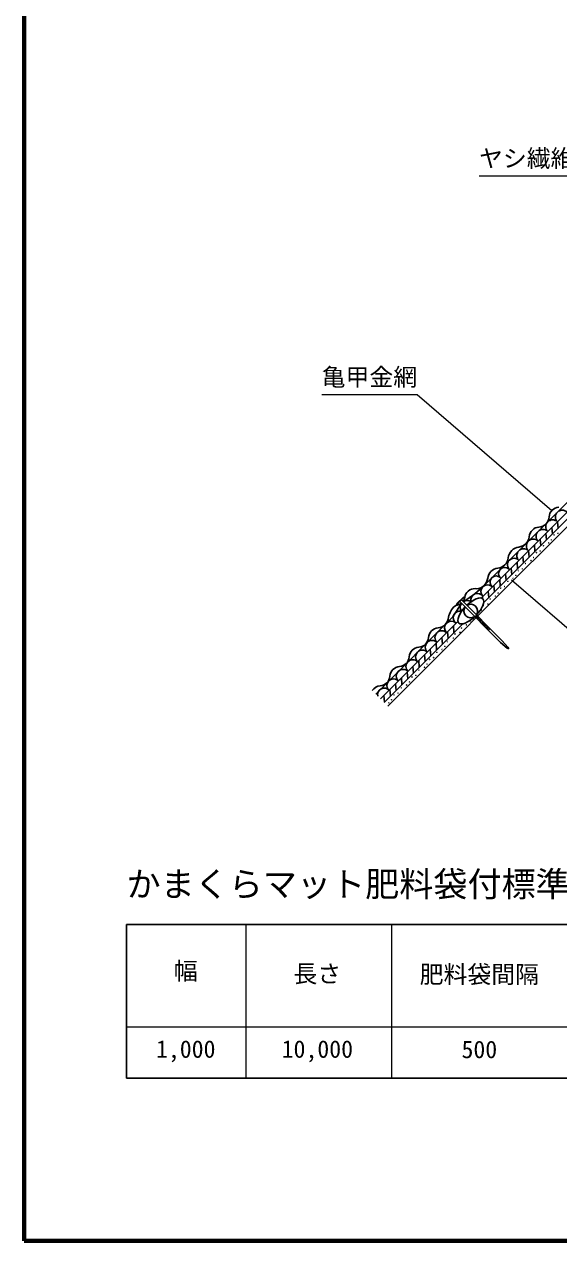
# Model space of a CAD drawing. Units: millimetres, scale not verified. Extents: x 200 to 8200, y 200 to 5825.
# Drawn here: x 200 to 1767, y 200 to 3766 of the extents above; entities that cross this region are included whole.
import ezdxf
from ezdxf.enums import TextEntityAlignment as Align

# ---------------------------------------------------------------- set-up
doc = ezdxf.new("R2010")
doc.units = ezdxf.units.MM
doc.header["$LTSCALE"] = 20
doc.layers.add('C-MTR', color=5, linetype='Continuous')
doc.layers.add('C-MTR-TXT', color=5, linetype='Continuous')
for name, color, linetype, lineweight in [('C-MTR-FRAM', 5, 'Continuous', 25), ('C-MTR-LINE', 5, 'Continuous', 13), ('C-STR', 1, 'Continuous', 25), ('C-STR-HTXT', 1, 'Continuous', 13), ('C-TTL', 2, 'Continuous', 70)]:
    doc.layers.add(name, color=color, linetype=linetype, lineweight=lineweight)
doc.styles.add('ＭＳ ゴシック', font='')
doc.styles.get('ＭＳ ゴシック').set_extended_font_data('MS Gothic')

msp = doc.modelspace()

# ---------------------------------------------------------------- linework, layer by layer
at = {"layer": 'C-MTR-FRAM'}
for p, q in [((499.94, 1126.68), (499.94, 676.68)), ((499.94, 1126.68), (4181.27, 1126.68)), ((499.94, 676.68), (4181.27, 676.68))]:
    msp.add_line(p, q, dxfattribs=at)
at = {"layer": 'C-MTR-LINE'}
for p, q in [((849.94, 1126.68), (849.94, 676.68)), ((1276.68, 1126.68), (1276.68, 676.68)), ((499.94, 826.68), (4181.27, 826.68))]:
    msp.add_line(p, q, dxfattribs=at)
at = {"layer": 'C-STR', "color": 7}
for p, q in [((1529.65, 2031.02), (1878.25, 2379.63)), ((1540.18, 2083.98), (1824.15, 2367.95)), ((1791.89, 2363.98), (1545.27, 2117.36)), ((1547.17, 2069.76), (1839.49, 2362.08)), ((1747.04, 2290.84), (1748.75, 2271.34)), ((1764.01, 2307.81), (1765.72, 2288.31)), ((1713.1, 2256.9), (1714.81, 2237.39)), ((1730.07, 2273.87), (1731.78, 2254.36)), ((1679.16, 2222.96), (1680.86, 2203.45)), ((1696.13, 2239.93), (1697.83, 2220.42)), ((1645.22, 2189.02), (1646.92, 2169.51)), ((1662.19, 2205.99), (1663.89, 2186.48)), ((1611.28, 2155.08), (1612.98, 2135.57)), ((1628.25, 2172.05), (1629.95, 2152.54)), ((1521.45, 2095.97), (1545.27, 2117.36)), ((1560.36, 2104.17), (1562.07, 2084.66)), ((1577.33, 2121.14), (1579.04, 2101.63)), ((1594.3, 2138.11), (1596.01, 2118.6)), ((1467.85, 2066.58), (1489.1, 2087.84)), ((1490.14, 2086.8), (1468.89, 2065.54)), ((1477.04, 2073.7), (1597.08, 1953.73)), ((1481.99, 2078.65), (1602.03, 1958.68)), ((1521.45, 2095.97), (1487.68, 2072.97)), ((1490.14, 2086.8), (1489.1, 2087.85)), ((1543.39, 2087.2), (1543.96, 2080.69)), ((1459.72, 2034.25), (1456.45, 2028.54)), ((1459.72, 2034.25), (1482.73, 2068.02)), ((1468.89, 2065.54), (1467.85, 2066.58)), ((1521.72, 2029.05), (1526.67, 2034)), ((1456.45, 2028.54), (1230.56, 1802.64)), ((1244.7, 1788.5), (1471.72, 2015.52)), ((1255.31, 1777.89), (1485.94, 2008.53)), ((1458.54, 2002.34), (1460.25, 1982.84)), ((1470.59, 2014.39), (1471.72, 2015.52)), ((1481.2, 2003.79), (1485.94, 2008.53)), ((1491.81, 1993.18), (1524.7, 2026.07)), ((1524.34, 2026.43), (1529.29, 2031.38)), ((1526.96, 2023.81), (1531.91, 2028.76)), ((1529.58, 2021.19), (1534.53, 2026.14)), ((1532.2, 2018.58), (1537.15, 2023.53)), ((1534.82, 2015.96), (1539.77, 2020.91)), ((1537.43, 2013.34), (1542.38, 2018.29)), ((1540.05, 2010.73), (1545, 2015.68)), ((1542.67, 2008.11), (1547.62, 2013.06)), ((1545.29, 2005.49), (1550.24, 2010.44)), ((1547.91, 2002.87), (1552.86, 2007.82)), ((1550.53, 2000.26), (1555.48, 2005.21)), ((1553.15, 1997.64), (1558.1, 2002.59)), ((1555.77, 1995.02), (1560.72, 1999.97)), ((1558.38, 1992.41), (1563.33, 1997.36)), ((1265.91, 1767.29), (1491.81, 1993.18)), ((1424.6, 1968.4), (1426.31, 1948.89)), ((1441.57, 1985.37), (1443.28, 1965.87)), ((1561, 1989.79), (1565.95, 1994.74)), ((1390.66, 1934.46), (1392.36, 1914.95)), ((1407.63, 1951.43), (1409.34, 1931.92)), ((1616.18, 1937.47), (1597.08, 1953.73)), ((1618.3, 1939.59), (1602.03, 1958.68)), ((1616.18, 1937.47), (1620.78, 1935)), ((1620.78, 1935), (1618.3, 1939.59)), ((1356.72, 1900.52), (1358.42, 1881.01)), ((1373.69, 1917.49), (1375.39, 1897.98)), ((1322.78, 1866.58), (1324.48, 1847.07)), ((1339.75, 1883.55), (1341.45, 1864.04)), ((1288.83, 1832.64), (1290.54, 1813.13)), ((1305.81, 1849.61), (1307.51, 1830.1)), ((1254.89, 1798.7), (1256.6, 1779.19)), ((1271.86, 1815.67), (1273.57, 1796.16))]:
    msp.add_line(p, q, dxfattribs=at)
for centre in [(1745.98, 2254.82), (1753.68, 2269.11), (1765.1, 2273.97), (1701.6, 2217.03), (1713.02, 2221.89), (1722.43, 2237.3), (1738.14, 2245.6), (1670.35, 2185.22), (1686.05, 2193.51), (1693.9, 2202.74), (1633.97, 2141.43), (1641.81, 2150.65), (1649.51, 2164.94), (1660.93, 2169.8), (1597.43, 2112.86), (1608.84, 2117.72), (1618.26, 2133.13), (1566.18, 2081.05), (1581.88, 2089.34), (1589.72, 2098.57), (1540.84, 2048.3), (1547.23, 2062.09), (1559.55, 2066.43), (1496.6, 2005.44), (1496.77, 2005.64), (1507.64, 2016.49), (1516.6, 2023.52), (1458.76, 1966.22), (1463.26, 1978.69), (1477.82, 1983.53), (1482.32, 1996), (1425.63, 1933.08), (1433.47, 1942.31), (1441.17, 1956.6), (1381.38, 1890.23), (1389.08, 1904.52), (1400.5, 1909.37), (1409.92, 1924.79), (1348.42, 1857.29), (1357.84, 1872.7), (1373.54, 1881), (1305.75, 1820.62), (1321.46, 1828.91), (1329.3, 1838.14), (1337, 1852.43), (1277.21, 1786.05), (1284.91, 1800.34), (1296.33, 1805.2), (1269.37, 1776.83)]:
    msp.add_circle(centre, 0.3, dxfattribs=at)
at = {"layer": 'C-STR'}
for centre, radius, start, end in [((1706.38, 2324.82), 32.79, 275.43457, 354.56543), ((1769.37, 2319.66), 30.42, 93.88791, 176.11209), ((1711.55, 2261.84), 30.42, 93.88791, 176.11209), ((1647.09, 2267.67), 34.33, 276.31717, 353.68283), ((1655.87, 2196.74), 37.15, 97.7384, 172.2616), ((1584.93, 2205.52), 34.33, 276.31717, 353.68283), ((1523.82, 2146.67), 35.75, 275.92465, 352.39909), ((1591.75, 2138.9), 32.64, 95.34501, 174.65499), ((1521.65, 2081.27), 30.42, 78.88791, 161.11209), ((1463.52, 2092.21), 29.37, 287.04791, 308.10273), ((1463.52, 2092.21), 29.37, 321.7911, 357.85602), ((1499.67, 2018.6), 55.88, 131.6738, 170.62395), ((1477.92, 2035.34), 29.37, 101.37455, 121.64848), ((1409.03, 2031.88), 35.75, 277.60091, 353.2947), ((1355.12, 1970.23), 30.42, 273.88791, 356.11209), ((1415.82, 1966.1), 30.42, 93.88791, 176.11209), ((1359.25, 1909.53), 30.42, 93.88791, 176.11209), ((1298.56, 1913.66), 30.42, 273.88791, 356.11209), ((1241.99, 1857.09), 30.42, 273.88791, 356.11209), ((1302.68, 1852.96), 30.42, 93.88791, 176.11209), ((1246.11, 1796.4), 30.42, 93.88791, 147.49811)]:
    msp.add_arc(centre, radius, start, end, dxfattribs=at)
at = {"layer": 'C-STR', "color": 7}
for centre, radius, start, end in [((1777.75, 2321.55), 20, 45, 225), ((1721.18, 2264.98), 20, 45, 225), ((1749.47, 2293.27), 20, 45, 225), ((1692.9, 2236.7), 20, 45, 225), ((1664.61, 2208.41), 20, 45, 225), ((1636.21, 2181.3), 19.27, 42.29321, 227.70679), ((1583.87, 2130.73), 17.97, 38.09488, 231.90512), ((1609.1, 2155.96), 17.97, 38.09488, 231.90512), ((1558.65, 2103.22), 19.46, 43.39537, 226.60463), ((1499.28, 2056.42), 20.57, 58.55914, 125.21314), ((1529.16, 2077.99), 19.56, 34.51028, 191.8763), ((1477.7, 2026.54), 19.56, 78.1237, 233.94415), ((1499.28, 2056.42), 20.57, 144.80301, 211.44086), ((1452.48, 1996.28), 20, 50.18644, 225), ((1424.2, 1968), 20, 45, 225), ((1367.63, 1911.43), 20, 45, 225), ((1395.91, 1939.71), 20, 45, 225), ((1339.34, 1883.15), 20, 45, 225), ((1311.06, 1854.86), 20, 45, 225), ((1255.44, 1800.53), 19.27, 42.29321, 191.63502), ((1282.66, 1827.75), 19.27, 42.29321, 227.70679)]:
    msp.add_arc(centre, radius, start, end, dxfattribs=at)
at = {"layer": 'C-STR', "color": 3}
for start, end in [(145.07398, 304.9601), (325.11741, 124.91667)]:
    msp.add_arc((1509.48, 2046.21), 20, start, end, dxfattribs=at)
at = {"layer": 'C-STR', "color": 7}
for start_param, end_param in [(4.7827146, 7.7838934), (1.6408227, 4.6426)]:
    msp.add_ellipse((1509.48, 2046.21), major_axis=(35.36, 35.36), ratio=0.399011, start_param=start_param, end_param=end_param, dxfattribs=at)
at = {"layer": 'C-STR-HTXT'}
for p, q in [((1533.65, 3322), (2023.65, 3322)), ((1072.17, 2680.97), (1352.17, 2680.97)), ((1352.17, 2680.97), (1747.46, 2340.75)), ((1628.99, 2137.03), (2024.29, 1796.82))]:
    msp.add_line(p, q, dxfattribs=at)
at = {"layer": 'C-TTL'}
msp.add_lwpolyline([(200, 200), (8200, 200), (8200, 5740), (200, 5740)], close=True, dxfattribs=at)

# ---------------------------------------------------------------- texts
at = {"layer": 'C-MTR', "style": 'ＭＳ ゴシック'}
msp.add_text('かまくらマット肥料袋付標準規格', height=73.31, dxfattribs=at).set_placement((499.81, 1186.81), align=Align.BOTTOM_LEFT)
at = {"layer": 'C-MTR-TXT', "style": 'ＭＳ ゴシック'}
for s, p in [('幅', (673.42, 949.82)), ('長さ', (1059.42, 941.51)), ('肥料袋間隔', (1534.61, 939.76)), ('1,000', (673.42, 720.71)), ('10,000', (1059.42, 720.71)), ('500', (1534.61, 719.66))]:
    msp.add_text(s, height=51.32, dxfattribs=at).set_placement(p, align=Align.BOTTOM_CENTER)
at = {"layer": 'C-STR-HTXT', "color": 7, "style": 'ＭＳ ゴシック'}
for s, p in [('ヤシ繊維ネット', (1533.65, 3332)), ('亀甲金網', (1072.17, 2690.97))]:
    msp.add_text(s, height=51.32, dxfattribs=at).set_placement(p, align=Align.BOTTOM_LEFT)

doc.saveas('drawing.dxf')
